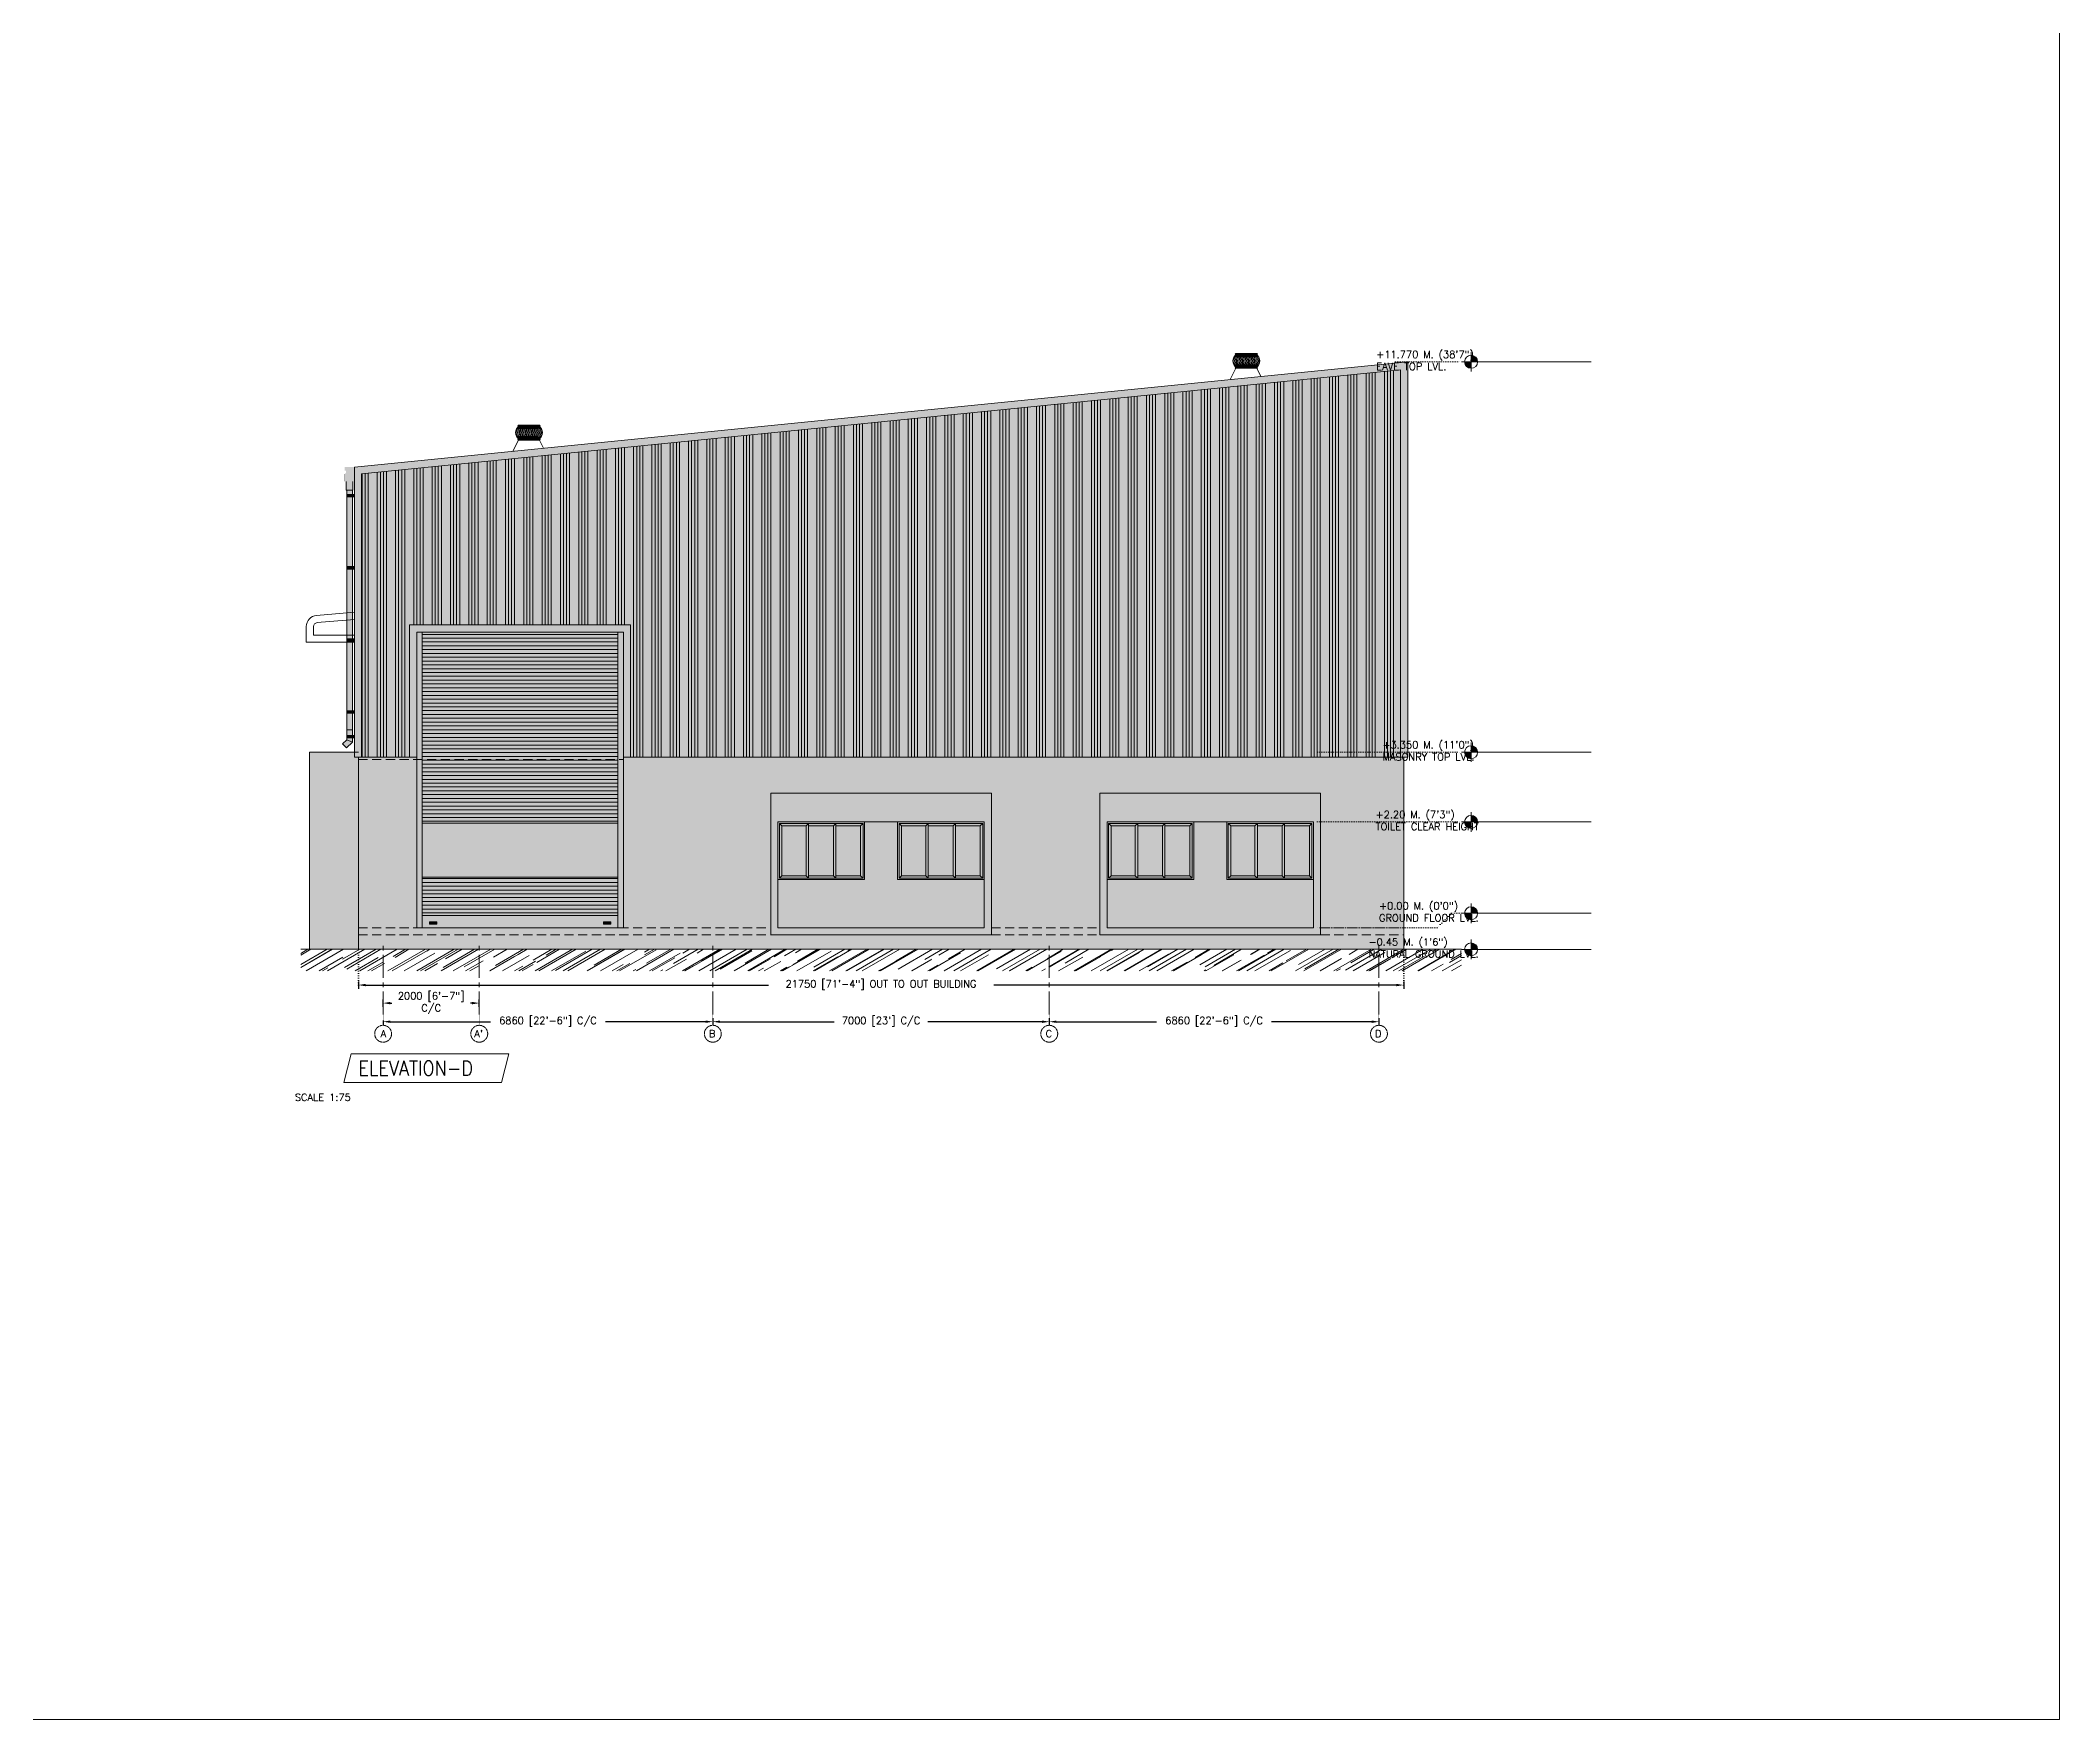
# Model space of a CAD drawing. Header units: millimetres. Extents: x 5227 to 261376, y 53707 to 123566.
# Drawn here: x 219362 to 261376, y 53707 to 88636 of the extents above; entities that cross this region are included whole.
import ezdxf

# ---------------------------------------------------------------- set-up
doc = ezdxf.new("R2010")
doc.units = ezdxf.units.MM
doc.header["$PDMODE"] = 35
doc.header["$PDSIZE"] = -10
for name, pattern in [('CENTERX2', [101.6, 63.5, -12.7, 12.7, -12.7]), ('DOT', [6.35, 0, -6.35]), ('HIDDEN', [9.525, 6.35, -3.175])]:
    doc.linetypes.add(name, pattern=pattern)
doc.layers.get('0').update_dxf_attribs({"lineweight": 0})
doc.layers.get('Defpoints').update_dxf_attribs({"lineweight": 0})
for name, color, linetype, lineweight in [('PV_DIMENTION_SECOND_ROMANS', 7, 'Continuous', 0), ('PV_DOTED LINE', 252, 'DOT', 0), ('PV_EXTRA_LINE', 252, 'Continuous', 0), ('PV_GRID MARKING', 252, 'Continuous', 0), ('PV_MASONRY', 10, 'Continuous', 0), ('PV_STEEL LINE', 7, 'Continuous', 0), ('PV_TEXT_ROMAND', 1, 'Continuous', 0), ('PV_TEXT_ROMANS', 7, 'Continuous', 0), ('STEEL LINE', 7, 'Continuous', 0)]:
    doc.layers.add(name, color=color, linetype=linetype, lineweight=lineweight)
doc.layers.add('PV_GRID_LINE', color=252, linetype='CENTERX2', lineweight=0, transparency=0.5)
doc.layers.add('PV_HATCH', color=252, linetype='Continuous', lineweight=0, transparency=0.5)
doc.styles.add('PV_ROMAND', font='romand.shx')
doc.styles.add('PV_ROMANS', font='romans.shx')
doc.styles.add('ROMANT', font='ROMANT.shx', dxfattribs={"width": 0.9, "height": 200})
doc.dimstyles.new('PV_1-75_MM_FOOT', dxfattribs={"dimscale": 75, "dimtxt": 2, "dimasz": 2, "dimexe": 1, "dimexo": 0.625, "dimtad": 0, "dimdec": 0, "dimdsep": 46, "dimtxsty": 'PV_ROMAND', "dimcen": 2.5, "dimadec": 0, "dimazin": 0, "dimtfac": 1, "dimtdec": 0, "dimtmove": 1, "dimatfit": 2, "dimfxl": 1, "dimfxlon": 1, "dimarcsym": 0})

# ---------------------------------------------------------------- blocks, each defined once
blk = doc.blocks.new('G$CF01BD585')
at = {"layer": 'STEEL LINE', "color": 254}
for p, q in [((-236, 203), (-320, 32)), ((204, 203), (320, -32))]:
    blk.add_line(p, q, dxfattribs=at)
for points in [[(-236, 509), (204, 509)], [(-236, 489), (204, 489)], [(-236, 223), (204, 223)], [(-236, 203), (204, 203)]]:
    blk.add_lwpolyline(points, dxfattribs=at)
for centre, radius, start, end in [((-138, 356), 158, 122.3171, 237.6829), ((-418, 356), 158, 332.8565, 27.1436), ((-393, 356), 158, 324.1486, 35.8515), ((-368, 356), 158, 316.988, 43.0121), ((-236, 499), 9.99, 90, 270), ((-343, 356), 158, 310.6837, 49.3164), ((-318, 356), 158, 304.9286, 55.0715), ((-293, 356), 158, 302.3171, 57.6829), ((-268, 356), 158, 302.3171, 57.6829), ((-243, 356), 158, 302.3171, 57.6829), ((-218, 356), 158, 302.3171, 57.6829), ((-193, 356), 158, 302.3171, 57.6829), ((-168, 356), 158, 302.3171, 57.6829), ((-143, 356), 158, 302.3171, 57.6829), ((-118, 356), 158, 302.3171, 57.6829), ((-93, 356), 158, 302.3171, 57.6829), ((-68, 356), 158, 302.3171, 57.6829), ((-43, 356), 158, 302.3171, 57.6829), ((-18, 356), 158, 302.3171, 57.6829), ((7, 356), 158, 302.3171, 57.6829), ((32, 356), 158, 302.3171, 57.6829), ((57, 356), 158, 302.3171, 57.6829), ((82, 356), 158, 302.3171, 57.6829), ((107, 356), 158, 302.3171, 57.6829), ((204, 499), 9.99, 270, 90), ((-443, 356), 158, 345.7415, 14.2586), ((-236, 213), 9.99, 90, 270), ((204, 213), 9.99, 270, 90)]:
    blk.add_arc(centre, radius, start, end, dxfattribs=at)
blk = doc.blocks.new('G$C15B1B76C')
at = {"true_color": 0x756666}
h = blk.add_hatch(color=251, dxfattribs=at)
h.dxf.hatch_style = 1
h.paths.add_polyline_path([(-900, 1200), (-900, 0), (900, 0), (900, 1200)])
h.paths.add_polyline_path([(-870, 30), (-870, 1170), (-302.5, 1170), (265, 1170), (870, 1170), (870, 30), (265, 30), (-302.5, 30)], flags=16)
h.paths.add_polyline_path([(820, 1120), (820, 80), (315, 80), (315, 1120)], flags=0)
h = blk.add_hatch(color=252)
h.dxf.hatch_style = 1
h.set_gradient(color1=(103, 103, 103), color2=(190, 190, 190), rotation=45, name='CYLINDER')
h.paths.add_polyline_path([(-302.5, 30), (-302.5, 80), (-820, 80), (-820, 1120), (-302.5, 1120), (-302.5, 1170), (-870, 1170), (-870, 30)])
h = blk.add_hatch(color=252)
h.dxf.hatch_style = 1
h.set_gradient(color1=(198, 215, 212), color2=(241, 249, 246), rotation=135)
h.paths.add_polyline_path([(-302.5, 1120), (-820, 1120), (-820, 80), (-302.5, 80)])
h = blk.add_hatch(color=252)
h.dxf.hatch_style = 1
h.set_gradient(color1=(103, 103, 103), color2=(190, 190, 190), rotation=45, name='CYLINDER')
h.paths.add_polyline_path([(265, 30), (265, 80), (-252.5, 80), (-252.5, 1120), (265, 1120), (265, 1170), (-302.5, 1170), (-302.5, 1120), (-302.5, 80), (-302.5, 30)])
h = blk.add_hatch(color=252)
h.dxf.hatch_style = 1
h.set_gradient(color1=(198, 215, 212), color2=(241, 249, 246), rotation=135)
h.paths.add_polyline_path([(-252.5, 1120), (-252.5, 80), (265, 80), (265, 1120)])
h = blk.add_hatch(color=252)
h.dxf.hatch_style = 1
h.set_gradient(color1=(103, 103, 103), color2=(190, 190, 190), rotation=45, name='CYLINDER')
h.paths.add_polyline_path([(870, 30), (870, 1170), (265, 1170), (265, 1120), (265, 80), (265, 30)])
h.paths.add_polyline_path([(820, 1120), (820, 80), (315, 80), (315, 1120)], flags=16)
h = blk.add_hatch(color=252)
h.dxf.hatch_style = 1
h.set_gradient(color1=(198, 215, 212), color2=(241, 249, 246), rotation=135)
h.paths.add_polyline_path([(315, 80), (820, 80), (820, 1120), (315, 1120)])
at = {"color": 250, "true_color": 0x141414}
for p, q in [((-820, 1120), (-870, 1170)), ((-252.5, 1120), (-302.5, 1170)), ((315, 1120), (265, 1170)), ((820, 1120), (870, 1170)), ((-820, 80), (-870, 30)), ((-252.5, 80), (-302.5, 30)), ((315, 80), (265, 30)), ((820, 80), (870, 30))]:
    blk.add_line(p, q, dxfattribs=at)
for points in [[(-900, 1200), (900, 1200), (900, 0), (-900, 0)], [(-870, 1170), (870, 1170), (870, 30), (-870, 30)], [(265, 1170), (870, 1170), (870, 30), (265, 30)], [(315, 1120), (820, 1120), (820, 80), (315, 80)]]:
    blk.add_lwpolyline(points, close=True, dxfattribs=at)
for points in [[(-302.5, 1170), (-870, 1170), (-870, 30), (-302.5, 30)], [(-302.5, 1120), (-820, 1120), (-820, 80), (-302.5, 80)], [(265, 1170), (-302.5, 1170), (-302.5, 30), (265, 30)], [(265, 1120), (-252.5, 1120), (-252.5, 80), (265, 80)]]:
    blk.add_lwpolyline(points, dxfattribs=at)
blk = doc.blocks.new('G$C0CCA4891')
h = blk.add_hatch(color=252)
h.dxf.hatch_style = 1
h.paths.add_polyline_path([(-1, -300, 0.414211), (0, -299), (0, 0), (-199, 0, 0.414214), (-200, -1), (-200, -74, 0.414214), (-199, -75), (-176, -75, -0.414214), (-175, -76), (-175, -124, -0.196262), (-175, -125), (-199, -149), (-199, -299, 0.414214), (-198, -300), (-173, -300), (-29, -300)])
h.paths.add_polyline_path([(-173, -300), (-173, -484), (-157, -484), (-42, -484), (-29, -484), (-29, -300)])
h.paths.add_polyline_path([(-42, -574), (-42, -484), (-157, -484), (-157, -574)])
h.paths.add_polyline_path([(-42, -624), (-157, -624), (-157, -2074), (-42, -2074)])
h.paths.add_polyline_path([(-42, -2124), (-157, -2124), (-157, -5472), (-42, -5472)])
h.paths.add_polyline_path([(-157, -5586), (-42, -5586), (-42, -5472), (-157, -5472)])
h.paths.add_polyline_path([(-42, -5636), (-157, -5636), (-157, -5675), (-42, -5722)])
h.paths.add_polyline_path([(-42, -5722), (-157, -5675), (-245, -5763), (-164, -5844)])
h = blk.add_hatch(color=252)
h.dxf.hatch_style = 1
h.paths.add_polyline_path([(0, -624), (0, -574), (-42, -574), (-157, -574), (-157, -624), (-42, -624)])
h = blk.add_hatch(color=252)
h.dxf.hatch_style = 1
h.paths.add_polyline_path([(0, -2124), (0, -2074), (-42, -2074), (-157, -2074), (-157, -2124), (-42, -2124)])
h = blk.add_hatch(color=252)
h.dxf.hatch_style = 1
h.paths.add_polyline_path([(0, -3624), (0, -3574), (-42, -3574), (-157, -3574), (-157, -3624), (-42, -3624)])
h = blk.add_hatch(color=252)
h.dxf.hatch_style = 1
h.paths.add_polyline_path([(0, -5124), (0, -5074), (-42, -5074), (-157, -5074), (-157, -5124), (-42, -5124)])
h = blk.add_hatch(color=252)
h.dxf.hatch_style = 1
h.paths.add_polyline_path([(0, -5636), (0, -5586), (-42, -5586), (-157, -5586), (-157, -5636), (-42, -5636)])
at = {"layer": 'PV_STEEL LINE', "color": 250, "true_color": 0x171717}
for p, q in [((-173, -484), (-173, -300)), ((-29, -300), (-29, -484)), ((-29, -484), (-173, -484)), ((-157, -5675), (-245, -5763)), ((-245, -5763), (-164, -5844)), ((-42, -5722), (-164, -5844)), ((-157, -5472), (-157, -5675)), ((-157, -5472), (-42, -5472)), ((-157, -5675), (-42, -5722)), ((-42, -5472), (-42, -5586)), ((-42, -5636), (-42, -5722))]:
    blk.add_line(p, q, dxfattribs=at)
at = {"layer": 'PV_STEEL LINE', "color": 250, "true_color": 0x171717, "const_width": 0.621}
blk.add_lwpolyline([(0, 0), (-199, 0, 0.414214), (-200, -1), (-200, -74, 0.414214), (-199, -75), (-176, -75, -0.414214), (-175, -76), (-175, -124, -0.196262), (-175, -125), (-199, -149, 0.196262), (-199, -149), (-199, -299, 0.414214), (-198, -300), (-1, -300, 0.414211), (0, -299), (0, 0)], format="xyb", dxfattribs=at)
at = {"layer": 'PV_STEEL LINE', "color": 250, "true_color": 0x171717}
for points in [[(-157, -5472), (-157, -484)], [(0, -574), (-157, -574), (-157, -624), (0, -624)], [(-42, -484), (-42, -574)], [(-42, -624), (-42, -2074)], [(-42, -1299), (-42, -2074)], [(0, -2074), (-157, -2074), (-157, -2124), (0, -2124)], [(-42, -2124), (-42, -5472)], [(0, -3574), (-157, -3574), (-157, -3624), (0, -3624)], [(0, -5074), (-157, -5074), (-157, -5124), (0, -5124)], [(0, -5586), (-157, -5586), (-157, -5636), (0, -5636)]]:
    blk.add_lwpolyline(points, dxfattribs=at)
blk = doc.blocks.new('G$CD9676516')
at = {"true_color": 0x848484}
h = blk.add_hatch(color=252, dxfattribs=at)
h.dxf.hatch_style = 1
h.set_gradient(color1=(214, 214, 214), color2=(132, 132, 132), name='CURVED')
h.paths.add_polyline_path([(-1885, 6150), (-2000, 6150), (-2000, 0), (-1885, 0)])
h = blk.add_hatch(color=252, dxfattribs=at)
h.dxf.hatch_style = 1
h.set_gradient(color1=(235, 235, 235), color2=(214, 214, 214), name='INVCYLINDER')
h.paths.add_polyline_path([(-1885, 1050), (-1885, 250), (2185, 250), (2185, 1050)])
h.paths.add_polyline_path([(2185, 6150), (-1885, 6150), (-1885, 2175), (2185, 2175)])
h = blk.add_hatch()
h.set_pattern_fill('ANSI31', color=254, scale=25, angle=135)
h.set_pattern_definition([(180, (-151115.11, -59449.63), (-1e-14, -79.375), [])])
h.paths.add_polyline_path([(-1885, 1050), (-1885, 250), (2185, 250), (2185, 1050)])
h.paths.add_polyline_path([(2185, 6150), (-1885, 6150), (-1885, 2175), (2185, 2175)])
h = blk.add_hatch(color=252, dxfattribs=at)
h.dxf.hatch_style = 1
h.set_gradient(color1=(214, 214, 214), color2=(132, 132, 132), name='CURVED')
h.paths.add_polyline_path([(2185, 6150), (2185, 2175), (2185, 1050), (2185, 250), (2185, 0), (2300, 0), (2300, 6150)])
h = blk.add_hatch(color=252, dxfattribs=at)
h.dxf.hatch_style = 1
h.set_gradient(color1=(214, 214, 214), color2=(132, 132, 132), name='CURVED')
h.paths.add_polyline_path([(-1885, 250), (-1885, 0), (2185, 0), (2185, 250)])
h.paths.add_polyline_path([(2035, 125), (2035, 75), (1885, 75), (1885, 125)], flags=16)
h.paths.add_polyline_path([(-1585, 125), (-1585, 75), (-1735, 75), (-1735, 125)], flags=16)
h = blk.add_hatch(color=252, dxfattribs=at)
h.dxf.hatch_style = 1
h.set_gradient(color1=(214, 214, 214), color2=(132, 132, 132), name='CURVED')
h.paths.add_polyline_path([(-1735, 125), (-1735, 75), (-1585, 75), (-1585, 125)])
h = blk.add_hatch(color=252, dxfattribs=at)
h.dxf.hatch_style = 1
h.set_gradient(color1=(214, 214, 214), color2=(132, 132, 132), name='CURVED')
h.paths.add_polyline_path([(1885, 125), (1885, 75), (2035, 75), (2035, 125)])
at = {"layer": 'PV_HATCH'}
h = blk.add_hatch(dxfattribs=at)
h.set_pattern_fill('SECGRILL', color=254, scale=125, pattern_type=2)
h.set_pattern_definition([(0, (-151090.1, -59412.13), (62.5, 125), [12.5, -50]), (0, (-151090.1, -59387.13), (62.5, 125), [12.5, -50]), (90, (-151108.856, -59349.63), (-62.5, 125), [25, -100]), (90, (-150996.356, -59349.63), (-62.5, 125), [25, -100]), (63.43495, (-151115.106, -59449.63), (5e-08, 125), [55.9, -83.85425]), (63.434948, (-151077.606, -59399.63), (2e-06, 125), [55.9, -83.85425]), (63.43495, (-151108.856, -59449.63), (5e-08, 125), [41.925, -27.95, 41.925, -27.954248]), (116.56505, (-151058.856, -59449.63), (-5e-08, 125), [41.925, -27.95, 41.925, -27.954248]), (116.56505, (-151090.106, -59399.63), (-5e-08, 125), [55.9, -83.85425]), (116.56505, (-151052.606, -59449.63), (-5e-08, 125), [55.9, -83.85425])])
h.paths.add_polyline_path([(-1885, 1050), (2185, 1050), (2185, 2175), (-1885, 2175)])
at = {"layer": 'PV_EXTRA_LINE'}
for p, q in [((-2000, 0), (-2000, 6150)), ((-2000, 6150), (2300, 6150)), ((2300, 6150), (2300, 0)), ((2300, 0), (-2000, 0))]:
    blk.add_line(p, q, dxfattribs=at)
at = {"layer": 'PV_EXTRA_LINE', "color": 250}
for p, q in [((-1885, 6150), (2185, 6150)), ((-1885, 6150), (2185, 6150)), ((-1885, 250), (2185, 250))]:
    blk.add_line(p, q, dxfattribs=at)
at = {"layer": 'PV_EXTRA_LINE', "color": 252}
for p, q in [((-1885, 2175), (2185, 2175)), ((-1885, 1050), (2185, 1050))]:
    blk.add_line(p, q, dxfattribs=at)
at = {"layer": 'PV_EXTRA_LINE', "color": 250}
for points in [[(-1885, 6150), (-2000, 6150), (-2000, 0), (-1885, 0)], [(2185, 6150), (2300, 6150), (2300, 0), (2185, 0)]]:
    blk.add_lwpolyline(points, close=True, dxfattribs=at)
at = {"layer": 'PV_EXTRA_LINE', "color": 18, "true_color": 0x030303}
for points in [[(-1735, 125), (-1585, 125), (-1585, 75), (-1735, 75)], [(2035, 125), (1885, 125), (1885, 75), (2035, 75)]]:
    blk.add_lwpolyline(points, close=True, dxfattribs=at)
blk = doc.blocks.new('ELEVATION-D.')
h = blk.add_hatch(color=252)
h.dxf.hatch_style = 1
h.paths.add_polyline_path([(252398, 73730), (252398, 79623), (274014, 81785), (274014, 73730), (274081, 73730), (274164, 73730), (274164, 81951), (271110, 81645), (270470, 81581), (256185, 80153), (255545, 80089), (252248, 79759), (252248, 79465), (252248, 79190), (252248, 79140), (252248, 77690), (252248, 77640), (252248, 77015), (252248, 76965), (252248, 76743), (252248, 76593), (252248, 76266), (252248, 73730)])
h = blk.add_hatch()
h.set_pattern_fill('ANSI34', color=253, scale=20, angle=45)
h.set_pattern_definition([(90, (37395.48, 0), (-381, 2e-14), []), (90, (37458.98, 63.5), (-381, 2e-14), []), (90, (37522.48, 127), (-381, 2e-14), []), (90, (37585.98, 190.5), (-381, 2e-14), [])])
h.paths.add_polyline_path([(252398, 73730), (253396, 73730), (253396, 76480), (257996, 76480), (257996, 73730), (274014, 73730), (274014, 81785), (252398, 79623)])
h = blk.add_hatch(color=9)
h.dxf.hatch_style = 1
h.paths.add_polyline_path([(252398, 73730), (253396, 73730), (253396, 76480), (257996, 76480), (257996, 73730), (274014, 73730), (274014, 81785), (252398, 79623)])
h = blk.add_hatch(color=252)
h.dxf.hatch_style = 1
h.paths.add_polyline_path([(257846, 73730), (257996, 73730), (257996, 76479), (253396, 76479), (253396, 73730), (253546, 73730), (253546, 76330), (253661, 76330), (257431, 76330), (257846, 76330), (257846, 73830)])
h = blk.add_hatch(color=254)
h.dxf.hatch_style = 1
h.paths.add_polyline_path([(252331, 73730), (252331, 73830), (251316, 73830), (251316, 69730), (252331, 69730)])
at = {"true_color": 0xf5f5f5}
h = blk.add_hatch(color=7, dxfattribs=at)
h.dxf.hatch_style = 1
h.paths.add_polyline_path([(257546, 70180), (259256, 70180), (255486, 70180), (253546, 70180), (253546, 73730), (252331, 73730), (252331, 69730), (274081, 69730), (274081, 70030), (274081, 70180), (274081, 73730), (274014, 73730), (259521, 73730), (259371, 73730), (257546, 73730)])
h.paths.add_polyline_path([(272351, 72980), (272351, 70030), (267761, 70030), (267761, 72980)], flags=16)
h.paths.add_polyline_path([(265501, 72980), (265501, 70030), (260911, 70030), (260911, 72980)], flags=16)
h.paths.add_polyline_path([(272201, 70180), (267911, 70180), (267911, 71180), (267911, 72380), (269711, 72380), (270401, 72380), (272201, 72380), (272201, 71180)], flags=0)
h.paths.add_polyline_path([(269114, 71210), (268546, 71210), (267941, 71210), (267941, 72350), (268546, 72350), (269114, 72350), (269681, 72350), (269681, 71210)], flags=0)
h.paths.add_polyline_path([(271604, 71210), (271036, 71210), (270431, 71210), (270431, 72350), (271036, 72350), (271604, 72350), (272171, 72350), (272171, 71210)], flags=0)
h.paths.add_polyline_path([(265351, 70180), (261061, 70180), (261061, 71180), (261061, 72380), (262861, 72380), (263551, 72380), (265351, 72380), (265351, 71180)], flags=0)
h.paths.add_polyline_path([(262264, 71210), (261696, 71210), (261091, 71210), (261091, 72350), (261696, 72350), (262264, 72350), (262831, 72350), (262831, 71210)], flags=0)
h.paths.add_polyline_path([(264754, 71210), (264186, 71210), (263581, 71210), (263581, 72350), (264186, 72350), (264754, 72350), (265321, 72350), (265321, 71210)], flags=0)
h = blk.add_hatch(color=252)
h.dxf.hatch_style = 1
h.paths.add_polyline_path([(260911, 72980), (260911, 70030), (265501, 70030), (265501, 72980)])
h.paths.add_polyline_path([(265351, 70180), (261061, 70180), (261061, 71180), (261061, 72380), (262861, 72380), (263551, 72380), (265351, 72380), (265351, 71180)], flags=16)
h.paths.add_polyline_path([(262264, 71210), (261696, 71210), (261091, 71210), (261091, 72350), (261696, 72350), (262264, 72350), (262831, 72350), (262831, 71210)], flags=0)
h.paths.add_polyline_path([(264754, 71210), (264186, 71210), (263581, 71210), (263581, 72350), (264186, 72350), (264754, 72350), (265321, 72350), (265321, 71210)], flags=0)
h = blk.add_hatch(color=252)
h.dxf.hatch_style = 1
h.paths.add_polyline_path([(267761, 72980), (267761, 70030), (272351, 70030), (272351, 72980)])
h.paths.add_polyline_path([(272201, 70180), (267911, 70180), (267911, 71180), (267911, 72380), (269711, 72380), (270401, 72380), (272201, 72380), (272201, 71180)], flags=16)
h.paths.add_polyline_path([(269114, 71210), (268546, 71210), (267941, 71210), (267941, 72350), (268546, 72350), (269114, 72350), (269681, 72350), (269681, 71210)], flags=0)
h.paths.add_polyline_path([(271604, 71210), (271036, 71210), (270431, 71210), (270431, 72350), (271036, 72350), (271604, 72350), (272171, 72350), (272171, 71210)], flags=0)
at = {"true_color": 0x8a8a8a}
h = blk.add_hatch(color=252, dxfattribs=at)
h.dxf.hatch_style = 1
h.paths.add_polyline_path([(262861, 72380), (262861, 71180), (263551, 71180), (263551, 72380)])
h = blk.add_hatch(color=252, dxfattribs=at)
h.dxf.hatch_style = 1
h.paths.add_polyline_path([(269711, 72380), (269711, 71180), (270401, 71180), (270401, 72380)])
h = blk.add_hatch(color=254)
h.dxf.hatch_style = 1
h.set_gradient(color1=(138, 138, 138), color2=(181, 181, 181), centered=1, name='CURVED')
h.paths.add_polyline_path([(265351, 71180), (263551, 71180), (262861, 71180), (261061, 71180), (261061, 70180), (265351, 70180)])
h = blk.add_hatch(color=254)
h.dxf.hatch_style = 1
h.set_gradient(color1=(138, 138, 138), color2=(181, 181, 181), centered=1, name='CURVED')
h.paths.add_polyline_path([(272201, 71180), (270401, 71180), (269711, 71180), (267911, 71180), (267911, 70180), (272201, 70180)])
at = {"layer": 'PV_HATCH'}
h = blk.add_hatch(dxfattribs=at)
h.set_pattern_fill('AR-RROOF', color=254, scale=10, angle=30)
h.set_pattern_definition([(30, (111360.05, -16953.15), (356.935, 499.37045), [3810, -508, 1270, -254]), (30, (111589.1, -16674.25), (-388.88045, 165.5607), [762, -83.82, 1524, -190.5]), (30, (111362.09, -16702.67), (1058.75635, 807.7802), [2032, -355.6, 1016, -254])])
h.paths.add_polyline_path([(251131, 69730), (275281, 69730), (275281, 69280), (251131, 69280)])
at = {"layer": 'PV_EXTRA_LINE'}
blk.add_line((275281, 69730), (251131, 69730), dxfattribs=at)
at = {"layer": 'PV_MASONRY', "color": 252, "true_color": 0x919191}
for q in [(251316, 69730), (252331, 73830)]:
    blk.add_line((251316, 73830), q, dxfattribs=at)
at = {"layer": 'PV_MASONRY', "color": 250, "true_color": 0x171717}
for p, q in [((252331, 69730), (252331, 73730)), ((274081, 69730), (274081, 73730))]:
    blk.add_line(p, q, dxfattribs=at)
at = {"layer": 'PV_MASONRY', "color": 254, "linetype": 'HIDDEN', "ltscale": 30}
for p, q in [((252331, 73680), (257846, 73680)), ((252331, 70180), (260911, 70180)), ((265501, 70180), (267761, 70180)), ((272351, 70180), (274081, 70180)), ((252331, 70030), (260911, 70030)), ((265501, 70030), (267761, 70030)), ((272351, 70030), (274081, 70030))]:
    blk.add_line(p, q, dxfattribs=at)
at = {"layer": 'PV_MASONRY', "color": 250, "true_color": 0x171717}
for points in [[(257996, 73730), (257996, 76480), (253396, 76480), (253396, 73730)], [(257846, 73730), (257846, 76330), (253546, 76330), (253546, 73730)]]:
    blk.add_lwpolyline(points, dxfattribs=at)
for points in [[(265501, 72980), (260911, 72980), (260911, 70030), (265501, 70030)], [(272351, 72980), (267761, 72980), (267761, 70030), (272351, 70030)], [(265351, 70180), (261061, 70180), (261061, 72380), (265351, 72380)], [(272201, 70180), (267911, 70180), (267911, 72380), (272201, 72380)]]:
    blk.add_lwpolyline(points, close=True, dxfattribs=at)
at = {"layer": 'PV_STEEL LINE', "color": 250}
blk.add_line((274164, 73730), (257846, 73730), dxfattribs=at)
for points in [[(253546, 73730), (252248, 73730), (252248, 79759), (274164, 81951), (274164, 73730)], [(252398, 73730), (252398, 79623), (274014, 81785), (274014, 73730)]]:
    blk.add_lwpolyline(points, dxfattribs=at)
at = {"layer": 'PV_STEEL LINE', "color": 9, "true_color": 0xbebebe}
for points in [[(252248, 76743), (251461, 76675, 0.38889), (251248, 76443), (251248, 76116), (252248, 76116)], [(252248, 76593), (251474, 76525, 0.38889), (251398, 76443), (251398, 76266), (252248, 76266)]]:
    blk.add_lwpolyline(points, format="xyb", dxfattribs=at)
for name, p in [('G$C0CCA4891', (252248, 79764)), ('G$CD9676516', (255546, 70180))]:
    blk.add_blockref(name, p)
at = {"color": 250, "true_color": 0x141414, "xscale": -1}
for p in [(261961, 71180), (264451, 71180), (268811, 71180), (271301, 71180)]:
    blk.add_blockref('G$C15B1B76C', p, dxfattribs=at)
at = {"layer": 'PV_DIMENTION_SECOND_ROMANS', "xscale": -1}
for p in [(270790, 81613), (255865, 80121)]:
    blk.add_blockref('G$CF01BD585', p, dxfattribs=at)
blk = doc.blocks.new('*U611')
at = {"color": 7}
blk.add_circle((0, 234), 234, dxfattribs=at)
at = {"layer": 'PV_EXTRA_LINE', "linetype": 'CENTERX2', "ltscale": 10}
blk.add_line((0, -300), (0, -2307), dxfattribs=at)
at = {"layer": 'PV_GRID MARKING', "color": 7, "const_width": 10}
blk.add_lwpolyline([(0, 0), (0, -300)], dxfattribs=at)
at = {"layer": 'PV_TEXT_ROMANS', "color": 7, "style": 'PV_ROMANS'}
blk.add_attdef('1', (-101, 132), '', height=200, dxfattribs=at)
blk = doc.blocks.new('*U612')
at = {"color": 7}
blk.add_circle((0, 234), 234, dxfattribs=at)
at = {"layer": 'PV_EXTRA_LINE', "linetype": 'CENTERX2', "ltscale": 10}
blk.add_line((0, -300), (0, -2307), dxfattribs=at)
at = {"layer": 'PV_GRID MARKING', "color": 7, "const_width": 10}
blk.add_lwpolyline([(0, 0), (0, -300)], dxfattribs=at)
at = {"layer": 'PV_TEXT_ROMANS', "color": 7, "style": 'PV_ROMANS'}
blk.add_attdef('1', (-101, 132), '', height=200, dxfattribs=at)
blk = doc.blocks.new('*U613')
at = {"color": 7}
blk.add_circle((0, 234), 234, dxfattribs=at)
at = {"layer": 'PV_EXTRA_LINE', "linetype": 'CENTERX2', "ltscale": 10}
blk.add_line((0, -300), (0, -2307), dxfattribs=at)
at = {"layer": 'PV_GRID MARKING', "color": 7, "const_width": 10}
blk.add_lwpolyline([(0, 0), (0, -300)], dxfattribs=at)
at = {"layer": 'PV_TEXT_ROMANS', "color": 7, "style": 'PV_ROMANS'}
blk.add_attdef('1', (-101, 132), '', height=200, dxfattribs=at)
blk = doc.blocks.new('*U614')
at = {"color": 7}
blk.add_circle((0, 234), 234, dxfattribs=at)
at = {"layer": 'PV_EXTRA_LINE', "linetype": 'CENTERX2', "ltscale": 10}
blk.add_line((0, -300), (0, -2307), dxfattribs=at)
at = {"layer": 'PV_GRID MARKING', "color": 7, "const_width": 10}
blk.add_lwpolyline([(0, 0), (0, -300)], dxfattribs=at)
at = {"layer": 'PV_TEXT_ROMANS', "color": 7, "style": 'PV_ROMANS'}
blk.add_attdef('1', (-101, 132), '', height=200, dxfattribs=at)
blk = doc.blocks.new('*U615')
at = {"color": 7}
blk.add_circle((0, 234), 234, dxfattribs=at)
at = {"layer": 'PV_EXTRA_LINE', "linetype": 'CENTERX2', "ltscale": 10}
blk.add_line((0, -300), (0, -2307), dxfattribs=at)
at = {"layer": 'PV_GRID MARKING', "color": 7, "const_width": 10}
blk.add_lwpolyline([(0, 0), (0, -300)], dxfattribs=at)
at = {"layer": 'PV_TEXT_ROMANS', "color": 7, "style": 'PV_ROMANS'}
blk.add_attdef('1', (-101, 132), '', height=200, dxfattribs=at)
blk = doc.blocks.new('*D642')
at = {"layer": 'Defpoints', "color": 0, "transparency": 16777216}
for p in [(228493, 68611), (226493, 68374), (228493, 68374)]:
    blk.add_point(p, dxfattribs=at)
at = {"layer": 'PV_DIMENTION_SECOND_ROMANS', "color": 0, "lineweight": -2, "transparency": 16777216}
for p, q in [((226493, 68536), (226493, 68686)), ((226643, 68611), (226675, 68611)), ((228343, 68611), (228312, 68611)), ((228493, 68536), (228493, 68686))]:
    blk.add_line(p, q, dxfattribs=at)
at = {"layer": 'PV_DIMENTION_SECOND_ROMANS', "color": 0, "transparency": 16777216}
for points in [[(226643, 68636), (226643, 68586), (226493, 68611)], [(228343, 68586), (228343, 68636), (228493, 68611)]]:
    blk.add_solid(points, dxfattribs=at)
at = {"layer": 'PV_DIMENTION_SECOND_ROMANS', "color": 0, "transparency": 16777216, "insert": (227493, 68611), "char_height": 150, "attachment_point": 5, "style": 'PV_ROMAND'}
blk.add_mtext('2000 [6\'-7"]\\PC/C', dxfattribs=at)
blk = doc.blocks.new('*D643')
at = {"layer": 'Defpoints', "color": 0, "transparency": 16777216}
for p in [(226493, 68299), (233353, 68374), (233353, 68224)]:
    blk.add_point(p, dxfattribs=at)
at = {"layer": 'PV_DIMENTION_SECOND_ROMANS', "color": 0, "lineweight": -2, "transparency": 16777216}
for p, q in [((226493, 68252), (226493, 68149)), ((226643, 68224), (228726, 68224)), ((233203, 68224), (231120, 68224)), ((233353, 68299), (233353, 68149))]:
    blk.add_line(p, q, dxfattribs=at)
at = {"layer": 'PV_DIMENTION_SECOND_ROMANS', "color": 0, "transparency": 16777216}
for points in [[(226643, 68249), (226643, 68199), (226493, 68224)], [(233203, 68199), (233203, 68249), (233353, 68224)]]:
    blk.add_solid(points, dxfattribs=at)
at = {"layer": 'PV_DIMENTION_SECOND_ROMANS', "color": 0, "transparency": 16777216, "insert": (229923, 68224), "char_height": 150, "attachment_point": 5, "style": 'PV_ROMAND'}
blk.add_mtext('6860 [22\'-6"] C/C', dxfattribs=at)
blk = doc.blocks.new('*D644')
at = {"layer": 'Defpoints', "color": 0, "transparency": 16777216}
for p in [(233353, 68299), (240353, 68374), (240353, 68224)]:
    blk.add_point(p, dxfattribs=at)
at = {"layer": 'PV_DIMENTION_SECOND_ROMANS', "color": 0, "lineweight": -2, "transparency": 16777216}
for p, q in [((233353, 68252), (233353, 68149)), ((233503, 68224), (235878, 68224)), ((240203, 68224), (237829, 68224)), ((240353, 68299), (240353, 68149))]:
    blk.add_line(p, q, dxfattribs=at)
at = {"layer": 'PV_DIMENTION_SECOND_ROMANS', "color": 0, "transparency": 16777216}
for points in [[(233503, 68249), (233503, 68199), (233353, 68224)], [(240203, 68199), (240203, 68249), (240353, 68224)]]:
    blk.add_solid(points, dxfattribs=at)
at = {"layer": 'PV_DIMENTION_SECOND_ROMANS', "color": 0, "transparency": 16777216, "insert": (236853, 68224), "char_height": 150, "attachment_point": 5, "style": 'PV_ROMAND'}
blk.add_mtext("7000 [23'] C/C", dxfattribs=at)
blk = doc.blocks.new('*D645')
at = {"layer": 'Defpoints', "color": 0, "transparency": 16777216}
for p in [(240353, 68299), (247213, 68374), (247213, 68224)]:
    blk.add_point(p, dxfattribs=at)
at = {"layer": 'PV_DIMENTION_SECOND_ROMANS', "color": 0, "lineweight": -2, "transparency": 16777216}
for p, q in [((240353, 68252), (240353, 68149)), ((240503, 68224), (242586, 68224)), ((247063, 68224), (244980, 68224)), ((247213, 68299), (247213, 68149))]:
    blk.add_line(p, q, dxfattribs=at)
at = {"layer": 'PV_DIMENTION_SECOND_ROMANS', "color": 0, "transparency": 16777216}
for points in [[(240503, 68249), (240503, 68199), (240353, 68224)], [(247063, 68199), (247063, 68249), (247213, 68224)]]:
    blk.add_solid(points, dxfattribs=at)
at = {"layer": 'PV_DIMENTION_SECOND_ROMANS', "color": 0, "transparency": 16777216, "insert": (243783, 68224), "char_height": 150, "attachment_point": 5, "style": 'PV_ROMAND'}
blk.add_mtext('6860 [22\'-6"] C/C', dxfattribs=at)
blk = doc.blocks.new('*D646')
at = {"layer": 'Defpoints', "color": 0, "transparency": 16777216}
for p in [(225978, 69730), (247728, 69730), (247728, 68986)]:
    blk.add_point(p, dxfattribs=at)
at = {"layer": 'PV_DIMENTION_SECOND_ROMANS', "color": 0, "lineweight": -2, "transparency": 16777216}
for p, q in [((225978, 69061), (225978, 68911)), ((226128, 68986), (234510, 68986)), ((247578, 68986), (239197, 68986)), ((247728, 69061), (247728, 68911))]:
    blk.add_line(p, q, dxfattribs=at)
at = {"layer": 'PV_DIMENTION_SECOND_ROMANS', "color": 0, "transparency": 16777216}
for points in [[(226128, 69011), (226128, 68961), (225978, 68986)], [(247578, 68961), (247578, 69011), (247728, 68986)]]:
    blk.add_solid(points, dxfattribs=at)
at = {"layer": 'PV_DIMENTION_SECOND_ROMANS', "color": 0, "transparency": 16777216, "insert": (236853, 68986), "char_height": 150, "attachment_point": 5, "style": 'PV_ROMAND'}
blk.add_mtext('21750 [71\'-4"] OUT TO OUT BUILDING', dxfattribs=at)
blk = doc.blocks.new('*U654')
at = {"layer": 'PV_HATCH'}
h = blk.add_hatch(color=252, dxfattribs=at)
h.dxf.hatch_style = 1
h.paths.add_polyline_path([(0, -150), (0, 0), (-150, 0, 0.414214)])
h.paths.add_polyline_path([(0, 150), (0, 0), (150, 0, 0.414214)])
at = {"layer": 'PV_TEXT_ROMAND', "color": 250}
for p, q in [((-225, 0), (225, 0)), ((-150, 0), (300, 0)), ((-75, 0), (375, 0)), ((0, 225), (0, -225)), ((0, 0), (450, 0)), ((75, 0), (525, 0)), ((150, 0), (600, 0)), ((225, 0), (675, 0)), ((300, 0), (750, 0)), ((375, 0), (825, 0)), ((450, 0), (900, 0)), ((525, 0), (975, 0)), ((600, 0), (1050, 0)), ((675, 0), (1125, 0)), ((750, 0), (1200, 0)), ((825, 0), (1275, 0)), ((900, 0), (1350, 0)), ((975, 0), (1425, 0)), ((1050, 0), (1500, 0)), ((1125, 0), (1575, 0)), ((1200, 0), (1650, 0)), ((1275, 0), (1725, 0)), ((1350, 0), (1800, 0)), ((1425, 0), (1875, 0)), ((1500, 0), (1950, 0)), ((1575, 0), (2025, 0)), ((1650, 0), (2100, 0)), ((1725, 0), (2175, 0)), ((1800, 0), (2250, 0)), ((1875, 0), (2325, 0)), ((1950, 0), (2400, 0)), ((2025, 0), (2475, 0)), ((2100, 0), (2550, 0)), ((2175, 0), (2625, 0)), ((2250, 0), (2700, 0)), ((2325, 0), (2775, 0))]:
    blk.add_line(p, q, dxfattribs=at)
at = {"layer": 'PV_TEXT_ROMAND'}
blk.add_circle((0, 0), 150, dxfattribs=at)

msp = doc.modelspace()

# ---------------------------------------------------------------- linework, layer by layer
at = {"layer": 'PV_DIMENTION_SECOND_ROMANS', "color": 1}
msp.add_lwpolyline([(5226.8, 123565.8), (261375.8, 123565.8), (261375.8, 53707), (5226.8, 53707)], close=True, dxfattribs=at)
at = {"layer": 'PV_DOTED LINE', "ltscale": 7.5}
for p, q in [((247556.7, 81950.6), (248928.4, 81950.6)), ((245932.8, 73829.5), (248928.4, 73829.5)), ((245932.8, 72379.5), (248928.4, 72379.5)), ((225978.4, 68986.3), (225978.4, 69729.5)), ((247728.4, 68986.3), (247728.4, 69729.5))]:
    msp.add_line(p, q, dxfattribs=at)
msp.add_lwpolyline([(248928.4, 70479.5), (248725.9, 70479.5), (248425.9, 70179.5), (245932.8, 70179.5)], dxfattribs=at)
at = {"layer": 'PV_TEXT_ROMAND'}
msp.add_lwpolyline([(225828.4, 67557.1), (229106.9, 67557.4), (228956.9, 66957.4), (225678.4, 66957.1)], close=True, dxfattribs=at)

# ---------------------------------------------------------------- block references
msp.add_blockref('ELEVATION-D.', (-26352.7, 0))
at = {"layer": 'PV_DIMENTION_SECOND_ROMANS', "xscale": 0.8999999999999999, "yscale": 0.8999999999999999, "zscale": 0.8999999999999999}
for p in [(249130.9, 81950.6), (249130.9, 73829.5), (249130.9, 72379.5), (249130.9, 70479.5), (249131.2, 69729.5)]:
    msp.add_blockref('*U654', p, dxfattribs=at)
at = {"layer": 'PV_GRID_LINE', "linetype": 'ByBlock', "lineweight": 0}
ref = msp.add_blockref('*U611', (226493.4, 68149.1), dxfattribs=dict(at, xscale=0.75, yscale=0.75, zscale=0.75, rotation=180))
ref.add_attrib('1', 'A', (226440.9, 67899.8), dxfattribs={"layer": 'PV_TEXT_ROMANS', "color": 7, "height": 150, "style": 'PV_ROMANS'})
ref = msp.add_blockref('*U612', (228493.4, 68149.1), dxfattribs=dict(at, xscale=0.75, yscale=0.75, zscale=0.75, rotation=180))
ref.add_attrib('1', "A'", (228390.9, 67899.8), dxfattribs={"layer": 'PV_TEXT_ROMANS', "color": 7, "height": 150, "style": 'PV_ROMANS'})
ref = msp.add_blockref('*U613', (233353.4, 68149.1), dxfattribs=dict(at, xscale=0.75, yscale=0.75, zscale=0.75, rotation=180))
ref.add_attrib('1', 'B', (233272.3, 67899.8), dxfattribs={"layer": 'PV_TEXT_ROMANS', "color": 7, "height": 150, "style": 'PV_ROMANS'})
ref = msp.add_blockref('*U614', (240353.4, 68149.1), dxfattribs=dict(at, xscale=0.75, yscale=0.75, zscale=0.75, rotation=180))
ref.add_attrib('1', 'C', (240279.5, 67899.8), dxfattribs={"layer": 'PV_TEXT_ROMANS', "color": 7, "height": 150, "style": 'PV_ROMANS'})
ref = msp.add_blockref('*U615', (247213.4, 68149.1), dxfattribs=dict(at, xscale=0.75, yscale=0.75, zscale=0.75, rotation=180))
ref.add_attrib('1', 'D', (247132.3, 67899.8), dxfattribs={"layer": 'PV_TEXT_ROMANS', "color": 7, "height": 150, "style": 'PV_ROMANS'})

# ---------------------------------------------------------------- texts
at = {"layer": 'PV_TEXT_ROMAND'}
for s, insert, char_height, attachment_point, style in [('\\pxr0.05385,ql;+11.770 M. (38\'7") \\PEAVE TOP LVL.', (249299.6, 82179.2), 150, 3, 'PV_ROMAND'), ('\\pxr0.05385,ql;+3.350 M. (11\'0") \\PMASONRY TOP LVL.', (249299.6, 74058.1), 150, 3, 'PV_ROMAND'), ('\\pxr0.05385,ql;+2.20 M. (7\'3") \\PTOILET CLEAR HEIGHT', (249299.6, 72608.1), 150, 3, 'PV_ROMAND'), ('\\pxr0.05385,ql;+0.00 M. (0\'0") \\PGROUND FLOOR LVL.', (249299.6, 70708.1), 150, 3, 'PV_ROMAND'), ('\\pxr0.05385,ql;-0.45 M. (1\'6") \\PNATURAL GROUND LVL.', (249299.9, 69958.1), 150, 3, 'PV_ROMAND'), ('\\pxql;{\\C1;ELEVATION-D}', (225978.4, 67407.1), 300, 1, 'ROMANT')]:
    msp.add_mtext(s, dxfattribs=dict(at, insert=insert, char_height=char_height, attachment_point=attachment_point, style=style))
at = {"layer": 'PV_TEXT_ROMANS', "insert": (225828.4, 66724.9), "char_height": 150, "attachment_point": 3, "style": 'PV_ROMANS'}
msp.add_mtext('\\pxr0.05385,ql;SCALE 1:75', dxfattribs=at)

# ---------------------------------------------------------------- dimensions: what is measured, and where the dimension line sits
at = {"layer": 'PV_DIMENTION_SECOND_ROMANS'}
dim = msp.add_linear_dim(base=(247728.4, 68986.3), p1=(225978.4, 69729.5), p2=(247728.4, 69729.5), angle=180, text='<> OUT TO OUT BUILDING', dimstyle='PV_1-75_MM_FOOT', override={"dimtxsty": 'PV_ROMAND'}, dxfattribs=at)
dim.commit()
dim.dimension.update_dxf_attribs({"geometry": '*D646', "text_midpoint": (236853.4, 68986.3)})
dim = msp.add_linear_dim(base=(228493.4, 68610.6), p1=(226493.4, 68374), p2=(228493.4, 68374), angle=180, text='<>\\PC/C', dimstyle='PV_1-75_MM_FOOT', override={"dimtxsty": 'PV_ROMAND'}, dxfattribs=at)
dim.commit()
dim.dimension.update_dxf_attribs({"geometry": '*D642', "text_midpoint": (227493.4, 68610.6), "dimtype": 160})
for base, p1, p2, picture, middle in [((233353.4, 68224.1), (226493.4, 68299), (233353.4, 68374), '*D643', (229923.4, 68224.1)), ((240353.4, 68224.1), (233353.4, 68299), (240353.4, 68374), '*D644', (236853.4, 68224.1)), ((247213.4, 68224.1), (240353.4, 68299), (247213.4, 68374), '*D645', (243783.4, 68224.1))]:
    dim = msp.add_linear_dim(base=base, p1=p1, p2=p2, angle=180, text='<> C/C', dimstyle='PV_1-75_MM_FOOT', dxfattribs=at)
    dim.commit()
    dim.dimension.update_dxf_attribs({"geometry": picture, "text_midpoint": middle})

doc.saveas('drawing.dxf')
